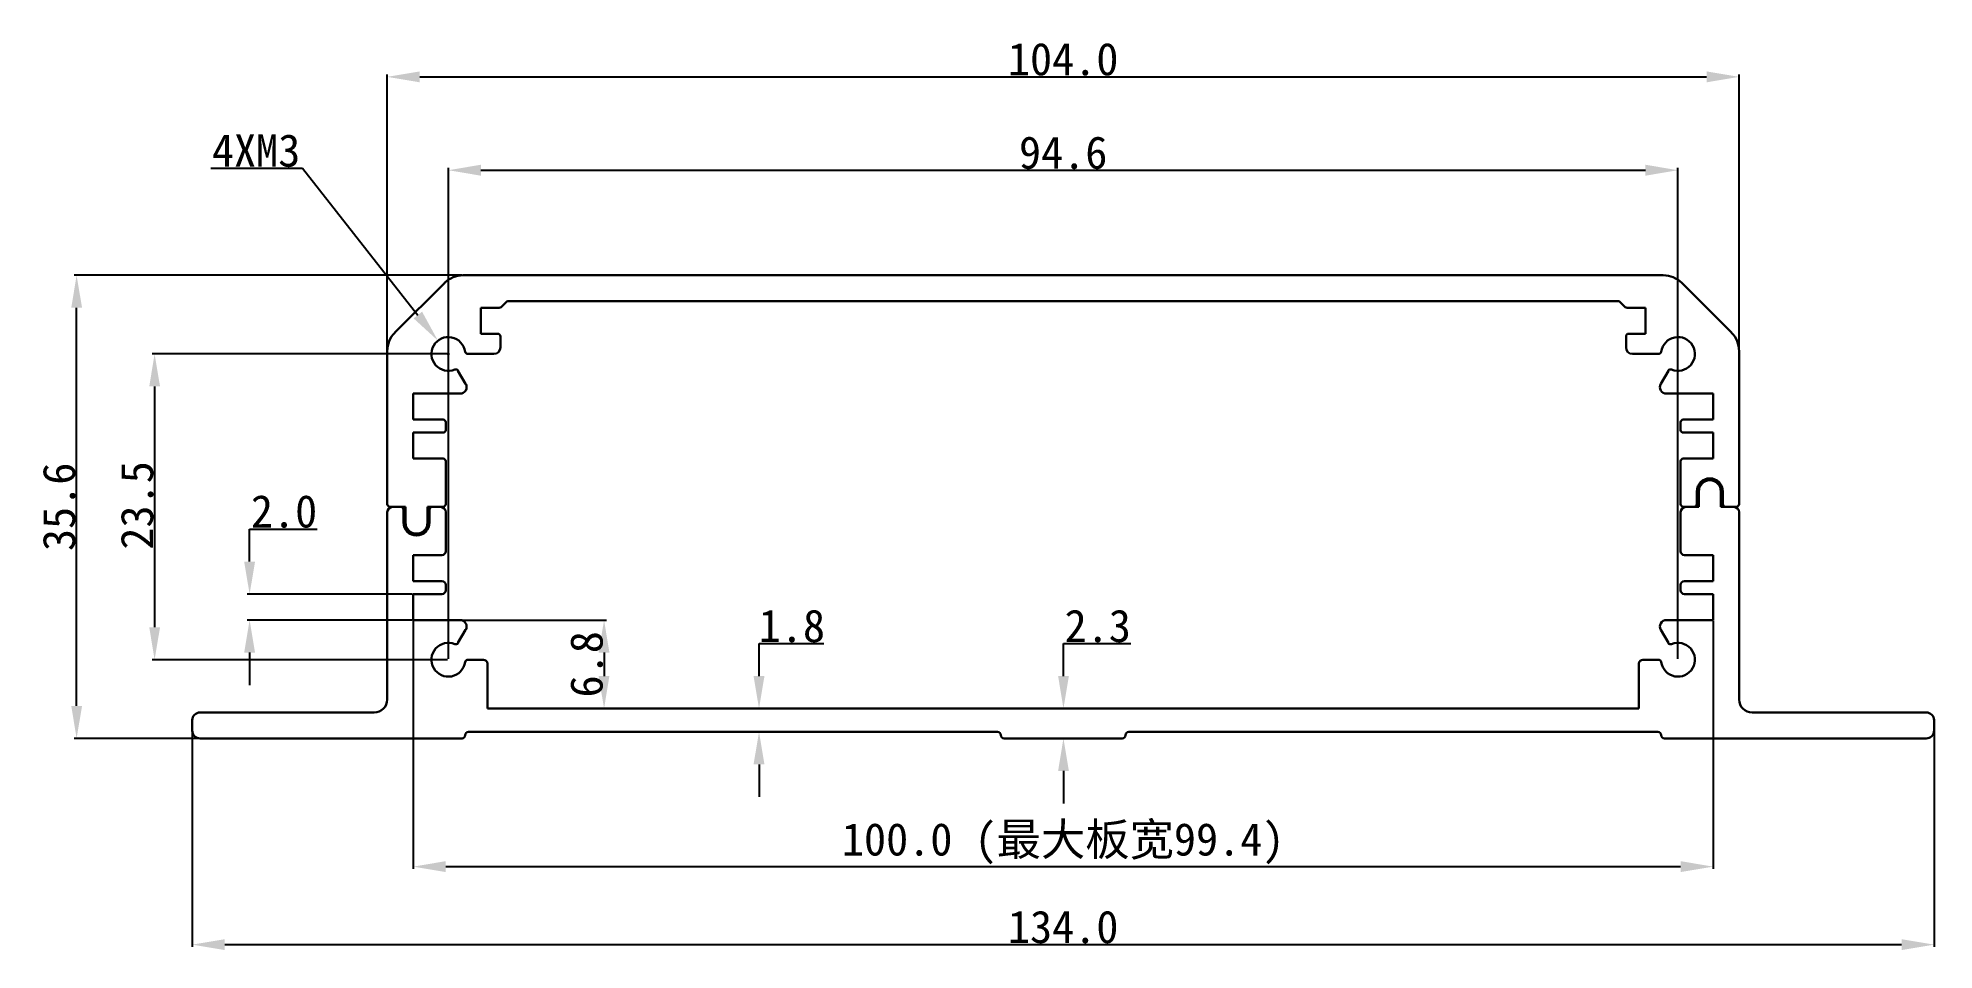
# Model space of a CAD drawing. Header units: inches. Extents: x 844 to 989, y 155 to 225.
import ezdxf

# ---------------------------------------------------------------- set-up
doc = ezdxf.new("R2010")
doc.units = ezdxf.units.IN
doc.header["$MEASUREMENT"] = 0
doc.layers.get('Defpoints').update_dxf_attribs({"color": 3, "lineweight": 5})
for name, color, linetype, lineweight in [('壳体层', 7, 'Continuous', 30), ('标注层', 7, 'Continuous', 5), ('槽宽标注', 30, 'Continuous', 5)]:
    doc.layers.add(name, color=color, linetype=linetype, lineweight=lineweight)
doc.styles.get("Standard").update_dxf_attribs({"font": 'simhei.ttf'})
doc.dimstyles.get("Standard").update_dxf_attribs({"dimtxt": 2.5, "dimasz": 2.5, "dimexe": 0.18, "dimexo": 0.0625, "dimgap": 0.09, "dimtad": 1, "dimtoh": 1, "dimdec": 1, "dimzin": 0, "dimdsep": 46, "dimtxsty": 'Standard', "dimcen": 0.09, "dimadec": 0, "dimazin": 0, "dimtfac": 1, "dimtdec": 1, "dimtofl": 0, "dimtmove": 0, "dimatfit": 3, "dimfxl": 1, "dimtolj": 1, "dimtzin": 0, "dimarcsym": 0})

# ---------------------------------------------------------------- blocks, each defined once
blk = doc.blocks.new('*D40')
at = {"layer": 'Defpoints', "color": 0}
for p in [(855.38, 172.26), (989.38, 172.26), (989.38, 155.4)]:
    blk.add_point(p, dxfattribs=at)
at = {"layer": '标注层', "color": 0, "linetype": 'Continuous', "lineweight": -2}
for p, q in [((855.38, 172.2), (855.38, 155.22)), ((989.38, 172.2), (989.38, 155.22)), ((857.88, 155.4), (986.88, 155.4))]:
    blk.add_line(p, q, dxfattribs=at)
at = {"layer": '标注层', "color": 0}
for points in [[(857.88, 155.82), (857.88, 154.98), (855.38, 155.4)], [(986.88, 155.82), (986.88, 154.98), (989.38, 155.4)]]:
    blk.add_solid(points, dxfattribs=at)
at = {"layer": '标注层', "color": 0, "lineweight": 5, "insert": (922.38, 156.75), "char_height": 2.5, "attachment_point": 5}
blk.add_mtext('\\A1;134.0', dxfattribs=at)
blk = doc.blocks.new('*D41')
at = {"layer": 'Defpoints', "color": 0}
for p in [(974.38, 222.14), (870.38, 195.17), (974.38, 195.17)]:
    blk.add_point(p, dxfattribs=at)
at = {"layer": '标注层', "color": 0, "linetype": 'Continuous', "lineweight": -2}
for p, q in [((870.38, 195.23), (870.38, 222.32)), ((872.88, 222.14), (971.88, 222.14)), ((974.38, 195.23), (974.38, 222.32))]:
    blk.add_line(p, q, dxfattribs=at)
at = {"layer": '标注层', "color": 0}
for points in [[(872.88, 222.56), (872.88, 221.72), (870.38, 222.14)], [(971.88, 222.56), (971.88, 221.72), (974.38, 222.14)]]:
    blk.add_solid(points, dxfattribs=at)
at = {"layer": '标注层', "color": 0, "lineweight": 5, "insert": (922.38, 223.49), "char_height": 2.5, "attachment_point": 5}
blk.add_mtext('\\A1;104.0', dxfattribs=at)
blk = doc.blocks.new('*D42')
at = {"layer": 'Defpoints', "color": 0}
for p in [(969.68, 214.96), (875.08, 177.31), (969.68, 177.31)]:
    blk.add_point(p, dxfattribs=at)
at = {"layer": '标注层', "color": 0, "linetype": 'Continuous', "lineweight": -2}
for p, q in [((875.08, 177.37), (875.08, 215.14)), ((877.58, 214.96), (967.18, 214.96)), ((969.68, 177.37), (969.68, 215.14))]:
    blk.add_line(p, q, dxfattribs=at)
at = {"layer": '标注层', "color": 0}
for points in [[(877.58, 215.38), (877.58, 214.54), (875.08, 214.96)], [(967.18, 215.38), (967.18, 214.54), (969.68, 214.96)]]:
    blk.add_solid(points, dxfattribs=at)
at = {"layer": '标注层', "color": 0, "lineweight": 5, "insert": (922.38, 216.3), "char_height": 2.5, "attachment_point": 5}
blk.add_mtext('\\A1;94.6', dxfattribs=at)
blk = doc.blocks.new('*D43')
at = {"layer": 'Defpoints', "color": 0}
for p in [(875.08, 200.83), (852.48, 177.31), (875.08, 177.31)]:
    blk.add_point(p, dxfattribs=at)
at = {"layer": '标注层', "color": 0, "linetype": 'Continuous', "lineweight": -2}
for p, q in [((875.02, 200.83), (852.3, 200.83)), ((852.48, 198.33), (852.48, 179.81)), ((875.02, 177.31), (852.3, 177.31))]:
    blk.add_line(p, q, dxfattribs=at)
at = {"layer": '标注层', "color": 0}
for points in [[(852.07, 198.33), (852.9, 198.33), (852.48, 200.83)], [(852.07, 179.81), (852.9, 179.81), (852.48, 177.31)]]:
    blk.add_solid(points, dxfattribs=at)
at = {"layer": '标注层', "color": 0, "lineweight": 5, "insert": (851.14, 189.18), "char_height": 2.5, "attachment_point": 5, "rotation": 90}
blk.add_mtext('\\A1;23.5', dxfattribs=at)
blk = doc.blocks.new('*D44')
at = {"layer": 'Defpoints', "color": 0}
for p in [(846.48, 206.88), (876.21, 206.88), (855.98, 171.26)]:
    blk.add_point(p, dxfattribs=at)
at = {"layer": '标注层', "color": 0, "linetype": 'Continuous', "lineweight": -2}
for p, q in [((876.15, 206.88), (846.3, 206.88)), ((846.48, 173.76), (846.48, 204.38)), ((855.92, 171.26), (846.3, 171.26))]:
    blk.add_line(p, q, dxfattribs=at)
at = {"layer": '标注层', "color": 0}
for points in [[(846.07, 204.38), (846.9, 204.38), (846.48, 206.88)], [(846.07, 173.76), (846.9, 173.76), (846.48, 171.26)]]:
    blk.add_solid(points, dxfattribs=at)
at = {"layer": '标注层', "color": 0, "lineweight": 5, "insert": (845.14, 189.07), "char_height": 2.5, "attachment_point": 5, "rotation": 90}
blk.add_mtext('\\A1;35.6', dxfattribs=at)
blk = doc.blocks.new('*D45')
at = {"layer": 'Defpoints', "color": 0}
for p in [(896.98, 173.56), (898.98, 173.56), (896.98, 171.76)]:
    blk.add_point(p, dxfattribs=at)
at = {"layer": '标注层', "color": 0, "linetype": 'Continuous', "lineweight": -2}
for p, q in [((898.98, 176.06), (898.98, 178.56)), ((898.98, 178.56), (903.96, 178.56)), ((897.04, 173.56), (899.16, 173.56)), ((897.04, 171.76), (899.16, 171.76)), ((898.98, 169.26), (898.98, 166.76))]:
    blk.add_line(p, q, dxfattribs=at)
at = {"layer": '标注层', "color": 0}
for points in [[(898.56, 176.06), (899.4, 176.06), (898.98, 173.56)], [(898.56, 169.26), (899.4, 169.26), (898.98, 171.76)]]:
    blk.add_solid(points, dxfattribs=at)
at = {"layer": '标注层', "color": 0, "lineweight": 5, "insert": (901.51, 179.9), "char_height": 2.5, "attachment_point": 5}
blk.add_mtext('\\A1;1.8', dxfattribs=at)
blk = doc.blocks.new('*D46')
at = {"layer": 'Defpoints', "color": 0}
for p in [(922.38, 173.56), (922.4, 173.56), (922.38, 171.26)]:
    blk.add_point(p, dxfattribs=at)
at = {"layer": '标注层', "color": 0, "linetype": 'Continuous', "lineweight": -2}
for p, q in [((922.4, 176.06), (922.4, 178.56)), ((922.4, 178.56), (927.59, 178.56)), ((922.44, 173.56), (922.58, 173.56)), ((922.44, 171.26), (922.58, 171.26)), ((922.4, 168.76), (922.4, 166.26))]:
    blk.add_line(p, q, dxfattribs=at)
at = {"layer": '标注层', "color": 0}
for points in [[(921.99, 176.06), (922.82, 176.06), (922.4, 173.56)], [(921.99, 168.76), (922.82, 168.76), (922.4, 171.26)]]:
    blk.add_solid(points, dxfattribs=at)
at = {"layer": '标注层', "color": 0, "lineweight": 5, "insert": (925.04, 179.9), "char_height": 2.5, "attachment_point": 5}
blk.add_mtext('\\A1;2.3', dxfattribs=at)
blk = doc.blocks.new('*D47')
at = {"layer": 'Defpoints', "color": 0}
for p in [(872.38, 182.36), (859.79, 180.36), (872.38, 180.36)]:
    blk.add_point(p, dxfattribs=at)
at = {"layer": '标注层', "color": 0, "linetype": 'Continuous', "lineweight": -2}
for p, q in [((859.79, 184.86), (859.79, 187.36)), ((859.79, 187.36), (864.99, 187.36)), ((872.32, 182.36), (859.61, 182.36)), ((872.32, 180.36), (859.61, 180.36)), ((859.79, 177.86), (859.79, 175.36))]:
    blk.add_line(p, q, dxfattribs=at)
at = {"layer": '标注层', "color": 0}
for points in [[(859.37, 184.86), (860.21, 184.86), (859.79, 182.36)], [(859.37, 177.86), (860.21, 177.86), (859.79, 180.36)]]:
    blk.add_solid(points, dxfattribs=at)
at = {"layer": '标注层', "color": 0, "lineweight": 5, "insert": (862.44, 188.71), "char_height": 2.5, "attachment_point": 5}
blk.add_mtext('\\A1;2.0', dxfattribs=at)
blk = doc.blocks.new('*D48')
at = {"layer": 'Defpoints', "color": 0}
for p in [(872.38, 180.36), (878.08, 173.56), (887.06, 173.56)]:
    blk.add_point(p, dxfattribs=at)
at = {"layer": '标注层', "color": 0, "linetype": 'Continuous', "lineweight": -2}
for p, q in [((872.44, 180.36), (887.24, 180.36)), ((887.06, 177.86), (887.06, 176.06)), ((878.14, 173.56), (887.24, 173.56))]:
    blk.add_line(p, q, dxfattribs=at)
at = {"layer": '标注层', "color": 0}
for points in [[(886.64, 177.86), (887.47, 177.86), (887.06, 180.36)], [(886.64, 176.06), (887.47, 176.06), (887.06, 173.56)]]:
    blk.add_solid(points, dxfattribs=at)
at = {"layer": '标注层', "color": 0, "lineweight": 5, "insert": (885.72, 176.96), "char_height": 2.5, "attachment_point": 5, "rotation": 90}
blk.add_mtext('\\A1;6.8', dxfattribs=at)
blk = doc.blocks.new('*D49')
at = {"layer": 'Defpoints', "color": 0}
for p in [(872.38, 180.36), (972.38, 180.36), (972.38, 161.4)]:
    blk.add_point(p, dxfattribs=at)
at = {"layer": '槽宽标注', "color": 0, "linetype": 'Continuous', "lineweight": -2}
for p, q in [((872.38, 180.3), (872.38, 161.22)), ((972.38, 180.3), (972.38, 161.22)), ((874.88, 161.4), (969.88, 161.4))]:
    blk.add_line(p, q, dxfattribs=at)
at = {"layer": '槽宽标注', "color": 0}
for points in [[(874.88, 161.82), (874.88, 160.98), (872.38, 161.4)], [(969.88, 161.82), (969.88, 160.98), (972.38, 161.4)]]:
    blk.add_solid(points, dxfattribs=at)
at = {"layer": '槽宽标注', "color": 0, "lineweight": 5, "insert": (922.38, 163.17), "char_height": 2.5, "attachment_point": 5}
blk.add_mtext('\\A1;100.0 (最大板宽99.4)', dxfattribs=at)
blk = doc.blocks.new('*D50')
at = {"layer": 'Defpoints', "color": 0}
for p in [(874.28, 201.85), (875.08, 200.83)]:
    blk.add_point(p, dxfattribs=at)
at = {"layer": '标注层', "color": 0, "linetype": 'Continuous', "lineweight": -2}
for p, q in [((856.8, 215.12), (863.86, 215.12)), ((863.86, 215.12), (872.73, 203.82))]:
    blk.add_line(p, q, dxfattribs=at)
at = {"layer": '标注层', "color": 0, "lineweight": -2}
for p, q in [((874.99, 200.83), (875.17, 200.83)), ((875.08, 200.74), (875.08, 200.92))]:
    blk.add_line(p, q, dxfattribs=at)
at = {"layer": '标注层', "color": 0}
blk.add_solid([(873.06, 204.08), (872.41, 203.56), (874.28, 201.85)], dxfattribs=at)
at = {"layer": '标注层', "color": 0, "lineweight": 5, "insert": (860.29, 216.46), "char_height": 2.5, "attachment_point": 5}
blk.add_mtext('\\A1;4XM3', dxfattribs=at)

msp = doc.modelspace()

# ---------------------------------------------------------------- linework, layer by layer
at = {"layer": '壳体层', "lineweight": 30}
for p, q in [((874.8, 206.29), (870.97, 202.47)), ((968.55, 206.88), (876.21, 206.88)), ((973.8, 202.47), (969.97, 206.29)), ((877.58, 202.38), (877.58, 204.38)), ((877.58, 204.38), (879, 204.38)), ((879.14, 204.44), (879.52, 204.82)), ((879.66, 204.88), (965.1, 204.88)), ((965.24, 204.82), (965.62, 204.44)), ((965.76, 204.38), (967.18, 204.38)), ((967.18, 204.38), (967.18, 202.38)), ((878.88, 202.38), (877.58, 202.38)), ((879.08, 201.33), (879.08, 202.18)), ((965.68, 202.18), (965.68, 201.33)), ((967.18, 202.38), (965.88, 202.38)), ((870.38, 201.05), (870.38, 189.28)), ((876.57, 200.83), (878.58, 200.83)), ((966.18, 200.83), (968.19, 200.83)), ((974.38, 189.28), (974.38, 201.05)), ((876.41, 198.53), (875.82, 199.54)), ((968.94, 199.54), (968.35, 198.53)), ((872.38, 197.78), (872.38, 195.78)), ((872.38, 197.78), (875.98, 197.78)), ((968.79, 197.78), (972.38, 197.78)), ((972.38, 195.78), (972.38, 197.78)), ((874.68, 195.78), (872.38, 195.78)), ((874.88, 194.98), (874.88, 195.58)), ((969.88, 195.58), (969.88, 194.98)), ((972.38, 195.78), (970.08, 195.78)), ((872.38, 194.78), (872.38, 192.78)), ((874.68, 194.78), (872.38, 194.78)), ((972.38, 194.78), (970.08, 194.78)), ((972.38, 192.78), (972.38, 194.78)), ((874.68, 192.78), (872.38, 192.78)), ((874.88, 189.28), (874.88, 192.58)), ((969.88, 192.58), (969.88, 189.28)), ((972.38, 192.78), (970.08, 192.78)), ((971.13, 190.26), (971.13, 189.28)), ((971.28, 189.06), (971.28, 190.26)), ((972.98, 190.26), (972.98, 189.06)), ((973.13, 189.28), (973.13, 190.26)), ((870.38, 188.66), (870.38, 174.26)), ((870.58, 189.08), (871.78, 189.08)), ((871.43, 189.06), (870.78, 189.06)), ((871.63, 188.86), (871.63, 187.86)), ((871.78, 189.08), (871.78, 187.86)), ((873.48, 187.86), (873.48, 189.08)), ((873.48, 189.08), (874.68, 189.08)), ((873.63, 187.86), (873.63, 188.86)), ((874.48, 189.06), (873.83, 189.06)), ((874.88, 185.66), (874.88, 188.66)), ((969.88, 188.66), (969.88, 185.66)), ((970.08, 189.08), (970.93, 189.08)), ((971.28, 189.06), (970.28, 189.06)), ((973.98, 189.06), (972.98, 189.06)), ((973.33, 189.08), (974.18, 189.08)), ((974.38, 174.26), (974.38, 188.66)), ((872.38, 183.36), (872.38, 185.36)), ((872.38, 185.36), (874.58, 185.36)), ((970.18, 185.36), (972.38, 185.36)), ((972.38, 185.36), (972.38, 183.36)), ((874.58, 183.36), (872.38, 183.36)), ((872.38, 180.36), (872.38, 182.36)), ((872.38, 182.36), (874.58, 182.36)), ((874.88, 182.66), (874.88, 183.06)), ((969.88, 183.06), (969.88, 182.66)), ((972.38, 183.36), (970.18, 183.36)), ((970.18, 182.36), (972.38, 182.36)), ((972.38, 182.36), (972.38, 180.36)), ((875.98, 180.36), (872.38, 180.36)), ((875.82, 178.6), (876.41, 179.61)), ((968.35, 179.61), (968.94, 178.6)), ((972.38, 180.36), (968.79, 180.36)), ((877.78, 177.31), (876.57, 177.31)), ((878.08, 173.56), (878.08, 177.01)), ((966.68, 177.01), (966.68, 173.56)), ((968.19, 177.31), (966.98, 177.31)), ((855.38, 172.66), (855.38, 171.86)), ((869.38, 173.26), (855.98, 173.26)), ((966.68, 173.56), (878.08, 173.56)), ((988.78, 173.26), (975.38, 173.26)), ((989.38, 171.86), (989.38, 172.66)), ((855.98, 171.26), (876.13, 171.26)), ((876.38, 171.51), (876.38, 171.51)), ((876.63, 171.76), (917.33, 171.76)), ((917.83, 171.26), (926.93, 171.26)), ((927.43, 171.76), (968.13, 171.76)), ((968.63, 171.26), (988.78, 171.26))]:
    msp.add_line(p, q, dxfattribs=at)
for centre, radius, start, end in [((876.21, 204.88), 2, 90, 135), ((968.55, 204.88), 2, 45, 90), ((879, 204.58), 0.2, 270, 315), ((879.66, 204.68), 0.2, 90, 135), ((965.1, 204.68), 0.2, 45, 90), ((965.76, 204.58), 0.2, 225, 270), ((872.38, 201.05), 2, 135, 180), ((875.08, 200.83), 1.3, 7.6623, 292.3377), ((878.58, 201.33), 0.5, 270, 360), ((878.88, 202.18), 0.2, 0, 90), ((965.88, 202.18), 0.2, 90, 180), ((966.18, 201.33), 0.5, 180, 270), ((969.68, 200.83), 1.3, 247.6623, 172.3377), ((972.38, 201.05), 2, 0, 45), ((876.57, 201.03), 0.2, 187.6623, 270), ((968.19, 201.03), 0.2, 270, 352.3377), ((875.65, 199.44), 0.2, 30, 112.3377), ((875.98, 198.28), 0.5, 270, 30), ((968.79, 198.28), 0.5, 150, 270), ((969.11, 199.44), 0.2, 67.6623, 150), ((874.68, 195.58), 0.2, 0, 90), ((970.08, 195.58), 0.2, 90, 180), ((874.68, 194.98), 0.2, 270, 0), ((970.08, 194.98), 0.2, 180, 270), ((874.68, 192.58), 0.2, 0, 90), ((970.08, 192.58), 0.2, 90, 180), ((972.13, 190.26), 1, 0, 180), ((972.13, 190.26), 0.85, 0, 180), ((870.58, 189.28), 0.2, 180, 270), ((870.78, 188.66), 0.4, 90, 180), ((871.43, 188.86), 0.2, 0, 90), ((873.83, 188.86), 0.2, 90, 180), ((874.48, 188.66), 0.4, 0, 90), ((874.68, 189.28), 0.2, 270, 0), ((970.08, 189.28), 0.2, 180, 270), ((970.28, 188.66), 0.4, 90, 180), ((970.93, 189.28), 0.2, 270, 360), ((973.33, 189.28), 0.2, 180, 270), ((973.98, 188.66), 0.4, 0, 90), ((974.18, 189.28), 0.2, 270, 0), ((872.63, 187.86), 1, 180, 360), ((872.63, 187.86), 0.85, 180, 360), ((874.58, 185.66), 0.3, 270, 0), ((970.18, 185.66), 0.3, 180, 270), ((874.58, 183.06), 0.3, 0, 90), ((874.58, 182.66), 0.3, 270, 360), ((970.18, 183.06), 0.3, 90, 180), ((970.18, 182.66), 0.3, 180, 270), ((875.98, 179.86), 0.5, 330, 90), ((968.79, 179.86), 0.5, 90, 210), ((875.08, 177.31), 1.3, 67.6623, 352.3377), ((875.65, 178.7), 0.2, 247.6623, 330), ((969.68, 177.31), 1.3, 187.6623, 112.3377), ((969.11, 178.7), 0.2, 210, 292.3377), ((876.57, 177.11), 0.2, 90, 172.3377), ((877.78, 177.01), 0.3, 0, 90), ((966.98, 177.01), 0.3, 90, 180), ((968.19, 177.11), 0.2, 7.6623, 90), ((869.38, 174.26), 1, 270, 360), ((975.38, 174.26), 1, 180, 270), ((855.98, 172.66), 0.6, 90, 180), ((988.78, 172.66), 0.6, 0, 90), ((855.98, 171.86), 0.6, 180, 270), ((876.13, 171.51), 0.25, 270, 359.7697), ((876.63, 171.51), 0.25, 90, 180), ((917.33, 171.51), 0.25, 0, 90), ((917.83, 171.51), 0.25, 180, 270), ((926.93, 171.51), 0.25, 270, 360), ((927.43, 171.51), 0.25, 90, 180), ((968.13, 171.51), 0.25, 0, 90), ((968.63, 171.51), 0.25, 180, 270), ((988.78, 171.86), 0.6, 270, 0)]:
    msp.add_arc(centre, radius, start, end, dxfattribs=at)

# ---------------------------------------------------------------- dimensions: what is measured, and where the dimension line sits
at = {"layer": '标注层', "lineweight": 5}
for base, p1, p2, picture, middle in [((974.38, 222.14), (870.38, 195.17), (974.38, 195.17), '*D41', (922.38, 223.49)), ((969.68, 214.96), (875.08, 177.31), (969.68, 177.31), '*D42', (922.38, 216.3))]:
    dim = msp.add_linear_dim(base=base, p1=p1, p2=p2, dimstyle='Standard', override={"dimfxl": 0.3, "dimarcsym": 1}, dxfattribs=at)
    dim.commit()
    dim.dimension.update_dxf_attribs({"geometry": picture, "text_midpoint": middle})
dim = msp.add_radius_dim(center=(875.08, 200.83), mpoint=(874.28, 201.85), text='4XM3', dimstyle='Standard', override={"dimfxl": 0.3, "dimarcsym": 1}, dxfattribs=at)
dim.commit()
dim.dimension.update_dxf_attribs({"geometry": '*D50', "text_midpoint": (860.29, 215.12), "dimtype": 164})
for base, p1, p2, override, picture, middle in [((846.48, 206.88), (855.98, 171.26), (876.21, 206.88), {"dimtmove": 0, "dimfxl": 0.3, "dimarcsym": 1}, '*D44', (846.48, 189.07)), ((852.48, 177.31), (875.08, 200.83), (875.08, 177.31), {"dimtmove": 0, "dimfxl": 0.3, "dimarcsym": 1}, '*D43', (852.48, 189.18)), ((859.79, 180.36), (872.38, 182.36), (872.38, 180.36), {"dimfxl": 0.3, "dimarcsym": 1}, '*D47', (862.44, 187.36))]:
    dim = msp.add_linear_dim(base=base, p1=p1, p2=p2, angle=90, dimstyle='Standard', override=override, dxfattribs=at)
    dim.commit()
    dim.dimension.update_dxf_attribs({"geometry": picture, "text_midpoint": middle, "dimtype": 160})
for base, p1, p2, picture, middle in [((898.98, 173.56), (896.98, 171.76), (896.98, 173.56), '*D45', (901.51, 179.9)), ((922.4, 173.56), (922.38, 171.26), (922.38, 173.56), '*D46', (925.04, 179.9)), ((887.06, 173.56), (872.38, 180.36), (878.08, 173.56), '*D48', (885.72, 176.96))]:
    dim = msp.add_linear_dim(base=base, p1=p1, p2=p2, angle=90, dimstyle='Standard', override={"dimfxl": 0.3, "dimarcsym": 1}, dxfattribs=at)
    dim.commit()
    dim.dimension.update_dxf_attribs({"geometry": picture, "text_midpoint": middle})
dim = msp.add_linear_dim(base=(989.38, 155.4), p1=(855.38, 172.26), p2=(989.38, 172.26), dimstyle='Standard', override={"dimfxl": 0.3, "dimarcsym": 1}, dxfattribs=at)
dim.commit()
dim.dimension.update_dxf_attribs({"geometry": '*D40', "text_midpoint": (922.38, 155.4), "dimtype": 160})
at = {"layer": '槽宽标注', "lineweight": 5}
dim = msp.add_linear_dim(base=(972.38, 161.4), p1=(872.38, 180.36), p2=(972.38, 180.36), text='<> (最大板宽99.4)', dimstyle='Standard', override={"dimtmove": 0, "dimfxl": 0.3, "dimarcsym": 1}, dxfattribs=at)
dim.commit()
dim.dimension.update_dxf_attribs({"geometry": '*D49', "text_midpoint": (922.38, 163.17)})

doc.saveas('drawing.dxf')
